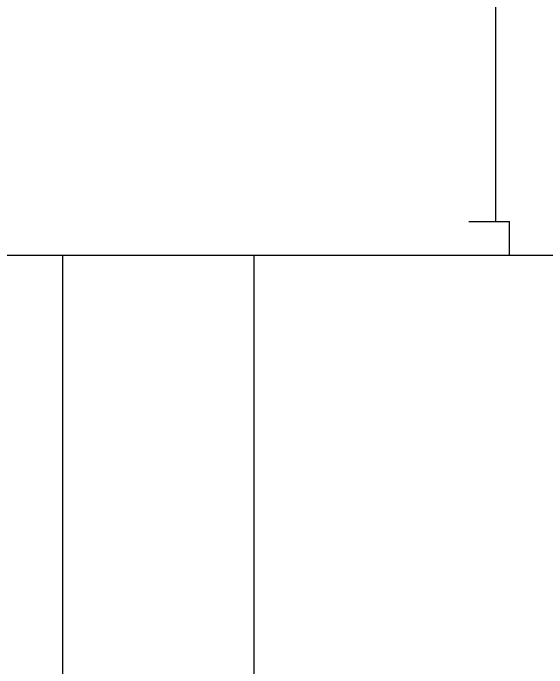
# Model space of a CAD drawing. Extents: x -191212 to 1245715665, y -234495 to 250873.
# Drawn here: x 184719.9 to 184853.2, y 131643.3 to 131806.9 of the extents above; entities that cross this region are included whole.
import ezdxf

# ---------------------------------------------------------------- set-up
doc = ezdxf.new("R2010")
doc.units = 0
doc.header["$LTSCALE"] = 500
doc.layers.get('0').update_dxf_attribs({"linetype": 'CONTINUOUS'})
doc.layers.add('PUB_TEXT', color=7, linetype='CONTINUOUS')
doc.styles.get("Standard").update_dxf_attribs({"font": 'tssdeng.shx', "width": 0.7, "bigfont": 'hztxt.shx'})
doc.dimstyles.get("Standard").update_dxf_attribs({"dimscale": 100, "dimtxt": 3.5, "dimasz": 1, "dimexe": 2.5, "dimexo": 3, "dimgap": 1.5, "dimtad": 1, "dimdec": 0, "dimzin": 0, "dimdsep": 46, "dimtxsty": 'Standard', "dimblk": 'ARCHTICK', "dimcen": 0.09, "dimadec": 0, "dimazin": 0, "dimtfac": 1, "dimtdec": 0, "dimtix": 1, "dimtmove": 2, "dimatfit": 3, "dimfxl": 1, "dimtolj": 1, "dimtzin": 0, "dimarcsym": 0})

# ---------------------------------------------------------------- blocks, each defined once
blk = doc.blocks.new('_ArchTick')
at = {"color": 0, "linetype": 'ByBlock', "const_width": 0.4}
blk.add_lwpolyline([(-0.5, -0.5), (0.5, 0.5)], dxfattribs=at)
blk = doc.blocks.new('deeeeee')
at = {"linetype": 'Continuous'}
for p, q in [((-465233.61, -352146.91), (-465233.61, -351477.74)), ((-465243.77, -352146.91), (-465228.53, -352146.91)), ((-465228.53, -352159.62), (-465228.53, -352146.91)), ((-465419.1, -352159.62), (-465134.51, -352159.62)), ((-465396.23, -352362.9), (-465396.23, -352159.62)), ((-465324.36, -352362.9), (-465324.36, -352159.62))]:
    blk.add_line(p, q, dxfattribs=at)
blk.add_leader([(-465497.87, -352134.21), (-464767.5, -351352.5)], dimstyle='Standard', override={"dimgap": 20, "dimtad": 0})

msp = doc.modelspace()

# ---------------------------------------------------------------- block references
at = {"layer": 'PUB_TEXT', "xscale": 0.6652800000000001, "yscale": 0.6652800000000001, "zscale": 0.6652800000000001}
msp.add_blockref('deeeeee', (494351.1, 366031.13), dxfattribs=at)

doc.saveas('drawing.dxf')
